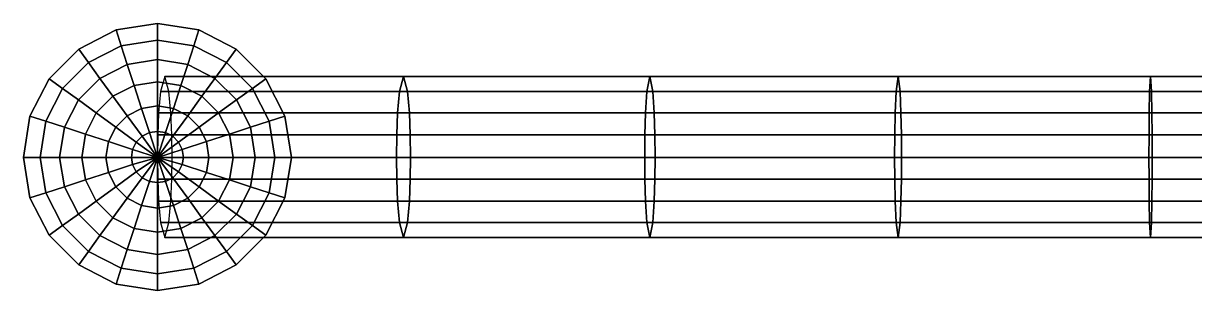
# Model space of a CAD drawing. Extents: x -400 to 400, y -400 to 400.
# Drawn here: x -400.4 to -51.1, y -39.6 to 40.1 of the extents above; entities that cross this region are included whole.
import ezdxf

# ---------------------------------------------------------------- set-up
doc = ezdxf.new("R2010")
doc.units = 0
doc.header["$MEASUREMENT"] = 0
doc.layers.add('ESTRUTURA', color=253, linetype='CONTINUOUS')

msp = doc.modelspace()

# ---------------------------------------------------------------- linework, layer by layer
at = {"layer": 'ESTRUTURA'}
for points in [[(-360.41, 35.14, 16.77), (-371.23, 33.42, 16.77), (-372.76, 38.13, 10.73), (-360.41, 40.09, 10.73)], [(-360.41, 40.09), (-360.41, 40.09, 10.73), (-372.76, 38.13, 10.73), (-372.76, 38.13)], [(-349.59, 33.42, 16.77), (-360.41, 35.14, 16.77), (-360.41, 40.09, 10.73), (-348.06, 38.13, 10.73)], [(-348.06, 38.13), (-348.06, 38.13, 10.73), (-360.41, 40.09, 10.73), (-360.41, 40.09)], [(-371.23, 33.42, 16.77), (-380.99, 28.45, 16.77), (-383.9, 32.45, 10.73), (-372.76, 38.13, 10.73)], [(-372.76, 38.13), (-372.76, 38.13, 10.73), (-383.9, 32.45, 10.73), (-383.9, 32.45)], [(-360.41, 29.28, 21.94), (-369.42, 27.85, 21.94), (-371.23, 33.42, 16.77), (-360.41, 35.14, 16.77)], [(-351.39, 27.85, 21.94), (-360.41, 29.28, 21.94), (-360.41, 35.14, 16.77), (-349.59, 33.42, 16.77)], [(-339.82, 28.45, 16.77), (-349.59, 33.42, 16.77), (-348.06, 38.13, 10.73), (-336.91, 32.45, 10.73)], [(-336.91, 32.45), (-336.91, 32.45, 10.73), (-348.06, 38.13, 10.73), (-348.06, 38.13)], [(-380.99, 28.45, 16.77), (-388.74, 20.7, 16.77), (-392.75, 23.61, 10.73), (-383.9, 32.45, 10.73)], [(-383.9, 32.45), (-383.9, 32.45, 10.73), (-392.75, 23.61, 10.73), (-392.75, 23.61)], [(-369.42, 27.85, 21.94), (-377.55, 23.71, 21.94), (-380.99, 28.45, 16.77), (-371.23, 33.42, 16.77)], [(-343.26, 23.71, 21.94), (-351.39, 27.85, 21.94), (-349.59, 33.42, 16.77), (-339.82, 28.45, 16.77)], [(-332.07, 20.7, 16.77), (-339.82, 28.45, 16.77), (-336.91, 32.45, 10.73), (-328.07, 23.61, 10.73)], [(-328.07, 23.61), (-328.07, 23.61, 10.73), (-336.91, 32.45, 10.73), (-336.91, 32.45)], [(-377.55, 23.71, 21.94), (-384, 17.26, 21.94), (-388.74, 20.7, 16.77), (-380.99, 28.45, 16.77)], [(-360.41, 22.67, 26.11), (-367.38, 21.57, 26.11), (-369.42, 27.85, 21.94), (-360.41, 29.28, 21.94)], [(-353.44, 21.57, 26.11), (-360.41, 22.67, 26.11), (-360.41, 29.28, 21.94), (-351.39, 27.85, 21.94)], [(-336.81, 17.26, 21.94), (-343.26, 23.71, 21.94), (-339.82, 28.45, 16.77), (-332.07, 20.7, 16.77)], [(-367.38, 21.57, 26.11), (-373.67, 18.37, 26.11), (-377.55, 23.71, 21.94), (-369.42, 27.85, 21.94)], [(-347.15, 18.37, 26.11), (-353.44, 21.57, 26.11), (-351.39, 27.85, 21.94), (-343.26, 23.71, 21.94)], [(-388.74, 20.7, 16.77), (-393.71, 10.94, 16.77), (-398.42, 12.47, 10.73), (-392.75, 23.61, 10.73)], [(-392.75, 23.61), (-392.75, 23.61, 10.73), (-398.42, 12.47, 10.73), (-398.42, 12.47)], [(-373.67, 18.37, 26.11), (-378.66, 13.37, 26.11), (-384, 17.26, 21.94), (-377.55, 23.71, 21.94)], [(-365.16, 14.73, 29.16), (-369.44, 12.55, 29.16), (-373.67, 18.37, 26.11), (-367.38, 21.57, 26.11)], [(-360.41, 15.49, 29.16), (-365.16, 14.73, 29.16), (-367.38, 21.57, 26.11), (-360.41, 22.67, 26.11)], [(-355.66, 14.73, 29.16), (-360.41, 15.49, 29.16), (-360.41, 22.67, 26.11), (-353.44, 21.57, 26.11)], [(-358.23, 24.25, 24.07), (-359.49, 19.8, 28.46), (-288.22, 19.8, 39.61), (-287, 24.25, 35.15)], [(-356.97, 19.8, 19.67), (-358.23, 24.25, 24.07), (-287, 24.25, 35.15), (-285.8, 19.8, 30.7)], [(-351.37, 12.55, 29.16), (-355.66, 14.73, 29.16), (-353.44, 21.57, 26.11), (-347.15, 18.37, 26.11)], [(-342.16, 13.37, 26.11), (-347.15, 18.37, 26.11), (-343.26, 23.71, 21.94), (-336.81, 17.26, 21.94)], [(-327.1, 10.94, 16.77), (-332.07, 20.7, 16.77), (-328.07, 23.61, 10.73), (-322.39, 12.47, 10.73)], [(-322.39, 12.47), (-322.39, 12.47, 10.73), (-328.07, 23.61, 10.73), (-328.07, 23.61)], [(-287, 24.25, 35.15), (-288.22, 19.8, 39.61), (-214.41, 19.8, 48.32), (-213.51, 24.25, 43.82)], [(-285.8, 19.8, 30.7), (-287, 24.25, 35.15), (-213.51, 24.25, 43.82), (-212.6, 19.8, 39.31)], [(-213.51, 24.25, 43.82), (-214.41, 19.8, 48.32), (-140.1, 19.8, 54.58), (-139.5, 24.25, 50.04)], [(-212.6, 19.8, 39.31), (-213.51, 24.25, 43.82), (-139.5, 24.25, 50.04), (-138.9, 19.8, 45.5)], [(-139.5, 24.25, 50.04), (-140.1, 19.8, 54.58), (-64.46, 19.8, 58.35), (-64.17, 24.25, 53.79)], [(-138.9, 19.8, 45.5), (-139.5, 24.25, 50.04), (-64.17, 24.25, 53.79), (-63.88, 19.8, 49.23)], [(-64.17, 24.25, 53.79), (-64.46, 19.8, 58.35), (0.05, 19.8, 59.63), (0.03, 24.25, 55.07)], [(-63.88, 19.8, 49.23), (-64.17, 24.25, 53.79), (0.03, 24.25, 55.07), (0.01, 19.8, 50.5)], [(-384, 17.26, 21.94), (-388.15, 9.13, 21.94), (-393.71, 10.94, 16.77), (-388.74, 20.7, 16.77)], [(-369.44, 12.55, 29.16), (-372.84, 9.15, 29.16), (-378.66, 13.37, 26.11), (-373.67, 18.37, 26.11)], [(-359.49, 19.8, 28.46), (-360.05, 13.43, 30.4), (-288.76, 13.43, 41.57), (-288.22, 19.8, 39.61)], [(-356.42, 13.43, 17.73), (-356.97, 19.8, 19.67), (-285.8, 19.8, 30.7), (-285.26, 13.43, 28.73)], [(-347.97, 9.15, 29.16), (-351.37, 12.55, 29.16), (-347.15, 18.37, 26.11), (-342.16, 13.37, 26.11)], [(-332.67, 9.13, 21.94), (-336.81, 17.26, 21.94), (-332.07, 20.7, 16.77), (-327.1, 10.94, 16.77)], [(-288.22, 19.8, 39.61), (-288.76, 13.43, 41.57), (-214.82, 13.43, 50.31), (-214.41, 19.8, 48.32)], [(-285.26, 13.43, 28.73), (-285.8, 19.8, 30.7), (-212.6, 19.8, 39.31), (-212.2, 13.43, 37.32)], [(-214.41, 19.8, 48.32), (-214.82, 13.43, 50.31), (-140.37, 13.43, 56.58), (-140.1, 19.8, 54.58)], [(-212.2, 13.43, 37.32), (-212.6, 19.8, 39.31), (-138.9, 19.8, 45.5), (-138.64, 13.43, 43.49)], [(-140.1, 19.8, 54.58), (-140.37, 13.43, 56.58), (-64.59, 13.43, 60.37), (-64.46, 19.8, 58.35)], [(-138.64, 13.43, 43.49), (-138.9, 19.8, 45.5), (-63.88, 19.8, 49.23), (-63.76, 13.43, 47.21)], [(-64.46, 19.8, 58.35), (-64.59, 13.43, 60.37), (0.06, 13.43, 61.65), (0.05, 19.8, 59.63)], [(-63.76, 13.43, 47.21), (-63.88, 19.8, 49.23), (0.01, 19.8, 50.5), (0, 13.43, 48.48)], [(-378.66, 13.37, 26.11), (-381.86, 7.09, 26.11), (-388.15, 9.13, 21.94), (-384, 17.26, 21.94)], [(-362.81, 7.52, 31.03), (-364.98, 6.41, 31.03), (-369.44, 12.55, 29.16), (-365.16, 14.73, 29.16)], [(-360.41, 7.9, 31.03), (-362.81, 7.52, 31.03), (-365.16, 14.73, 29.16), (-360.41, 15.49, 29.16)], [(-358, 7.52, 31.03), (-360.41, 7.9, 31.03), (-360.41, 15.49, 29.16), (-355.66, 14.73, 29.16)], [(-355.83, 6.41, 31.03), (-358, 7.52, 31.03), (-355.66, 14.73, 29.16), (-351.37, 12.55, 29.16)], [(-338.95, 7.09, 26.11), (-342.16, 13.37, 26.11), (-336.81, 17.26, 21.94), (-332.67, 9.13, 21.94)], [(-393.71, 10.94, 16.77), (-395.43, 0.11, 16.77), (-400.38, 0.11, 10.73), (-398.42, 12.47, 10.73)], [(-398.42, 12.47), (-398.42, 12.47, 10.73), (-400.38, 0.11, 10.73), (-400.38, 0.11)], [(-388.15, 9.13, 21.94), (-389.57, 0.11, 21.94), (-395.43, 0.11, 16.77), (-393.71, 10.94, 16.77)], [(-372.84, 9.15, 29.16), (-375.03, 4.86, 29.16), (-381.86, 7.09, 26.11), (-378.66, 13.37, 26.11)], [(-364.98, 6.41, 31.03), (-366.71, 4.69, 31.03), (-372.84, 9.15, 29.16), (-369.44, 12.55, 29.16)], [(-360.05, 13.43, 30.4), (-360.32, 6.81, 31.36), (-289.02, 6.81, 42.55), (-288.76, 13.43, 41.57)], [(-356.14, 6.81, 16.77), (-356.42, 13.43, 17.73), (-285.26, 13.43, 28.73), (-285, 6.81, 27.75)], [(-354.11, 4.69, 31.03), (-355.83, 6.41, 31.03), (-351.37, 12.55, 29.16), (-347.97, 9.15, 29.16)], [(-345.79, 4.86, 29.16), (-347.97, 9.15, 29.16), (-342.16, 13.37, 26.11), (-338.95, 7.09, 26.11)], [(-331.24, 0.11, 21.94), (-332.67, 9.13, 21.94), (-327.1, 10.94, 16.77), (-325.39, 0.11, 16.77)], [(-325.39, 0.11, 16.77), (-327.1, 10.94, 16.77), (-322.39, 12.47, 10.73), (-320.44, 0.11, 10.73)], [(-320.44, 0.11), (-320.44, 0.11, 10.73), (-322.39, 12.47, 10.73), (-322.39, 12.47)], [(-288.76, 13.43, 41.57), (-289.02, 6.81, 42.55), (-215.01, 6.81, 51.3), (-214.82, 13.43, 50.31)], [(-285, 6.81, 27.75), (-285.26, 13.43, 28.73), (-212.2, 13.43, 37.32), (-212.01, 6.81, 36.33)], [(-214.82, 13.43, 50.31), (-215.01, 6.81, 51.3), (-140.5, 6.81, 57.58), (-140.37, 13.43, 56.58)], [(-212.01, 6.81, 36.33), (-212.2, 13.43, 37.32), (-138.64, 13.43, 43.49), (-138.5, 6.81, 42.5)], [(-140.37, 13.43, 56.58), (-140.5, 6.81, 57.58), (-64.65, 6.81, 61.37), (-64.59, 13.43, 60.37)], [(-138.5, 6.81, 42.5), (-138.64, 13.43, 43.49), (-63.76, 13.43, 47.21), (-63.69, 6.81, 46.21)], [(-64.59, 13.43, 60.37), (-64.65, 6.81, 61.37), (0.07, 6.81, 62.65), (0.06, 13.43, 61.65)], [(-63.69, 6.81, 46.21), (-63.76, 13.43, 47.21), (0, 13.43, 48.48), (0, 6.81, 47.48)], [(-381.86, 7.09, 26.11), (-382.97, 0.11, 26.11), (-389.57, 0.11, 21.94), (-388.15, 9.13, 21.94)], [(-375.03, 4.86, 29.16), (-375.78, 0.11, 29.16), (-382.97, 0.11, 26.11), (-381.86, 7.09, 26.11)], [(-366.71, 4.69, 31.03), (-367.81, 2.52, 31.03), (-375.03, 4.86, 29.16), (-372.84, 9.15, 29.16)], [(-360.41, 0.11, 31.66), (-364.98, 6.41, 31.03), (-362.81, 7.52, 31.03), (-360.41, 0.11, 31.66)], [(-360.41, 0.11, 31.66), (-362.81, 7.52, 31.03), (-360.41, 7.9, 31.03), (-360.41, 0.11, 31.66)], [(-360.41, 0.11, 31.66), (-360.41, 7.9, 31.03), (-358, 7.52, 31.03), (-360.41, 0.11, 31.66)], [(-360.41, 0.11, 31.66), (-358, 7.52, 31.03), (-355.83, 6.41, 31.03), (-360.41, 0.11, 31.66)], [(-353, 2.52, 31.03), (-354.11, 4.69, 31.03), (-347.97, 9.15, 29.16), (-345.79, 4.86, 29.16)], [(-345.04, 0.11, 29.16), (-345.79, 4.86, 29.16), (-338.95, 7.09, 26.11), (-337.85, 0.11, 26.11)], [(-337.85, 0.11, 26.11), (-338.95, 7.09, 26.11), (-332.67, 9.13, 21.94), (-331.24, 0.11, 21.94)], [(-367.81, 2.52, 31.03), (-368.19, 0.11, 31.03), (-375.78, 0.11, 29.16), (-375.03, 4.86, 29.16)], [(-360.41, 0.11, 31.66), (-367.81, 2.52, 31.03), (-366.71, 4.69, 31.03), (-360.41, 0.11, 31.66)], [(-360.41, 0.11, 31.66), (-366.71, 4.69, 31.03), (-364.98, 6.41, 31.03), (-360.41, 0.11, 31.66)], [(-360.32, 6.81, 31.36), (-360.41, 0.11, 31.66), (-289.1, 0.11, 42.85), (-289.02, 6.81, 42.55)], [(-360.41, 0.11, 31.66), (-355.83, 6.41, 31.03), (-354.11, 4.69, 31.03), (-360.41, 0.11, 31.66)], [(-360.41, 0.11, 31.66), (-354.11, 4.69, 31.03), (-353, 2.52, 31.03), (-360.41, 0.11, 31.66)], [(-356.05, 0.11, 16.48), (-356.14, 6.81, 16.77), (-285, 6.81, 27.75), (-284.91, 0.11, 27.45)], [(-352.62, 0.11, 31.03), (-353, 2.52, 31.03), (-345.79, 4.86, 29.16), (-345.04, 0.11, 29.16)], [(-289.02, 6.81, 42.55), (-289.1, 0.11, 42.85), (-215.07, 0.11, 51.6), (-215.01, 6.81, 51.3)], [(-284.91, 0.11, 27.45), (-285, 6.81, 27.75), (-212.01, 6.81, 36.33), (-211.94, 0.11, 36.03)], [(-215.01, 6.81, 51.3), (-215.07, 0.11, 51.6), (-140.53, 0.11, 57.89), (-140.5, 6.81, 57.58)], [(-211.94, 0.11, 36.03), (-212.01, 6.81, 36.33), (-138.5, 6.81, 42.5), (-138.47, 0.11, 42.19)], [(-140.5, 6.81, 57.58), (-140.53, 0.11, 57.89), (-64.68, 0.11, 61.68), (-64.65, 6.81, 61.37)], [(-138.47, 0.11, 42.19), (-138.5, 6.81, 42.5), (-63.69, 6.81, 46.21), (-63.68, 0.11, 45.91)], [(-64.65, 6.81, 61.37), (-64.68, 0.11, 61.68), (0.07, 0.11, 62.96), (0.07, 6.81, 62.65)], [(-63.68, 0.11, 45.91), (-63.69, 6.81, 46.21), (0, 6.81, 47.48), (0, 0.11, 47.17)], [(-395.43, 0.11, 16.77), (-393.71, -10.45, 16.77), (-398.42, -11.98, 10.73), (-400.38, 0.11, 10.73)], [(-400.38, 0.11), (-400.38, 0.11, 10.73), (-398.42, -11.98, 10.73), (-398.42, -11.98)], [(-389.57, 0.11, 21.94), (-388.15, -8.64, 21.94), (-393.71, -10.45, 16.77), (-395.43, 0.11, 16.77)], [(-382.97, 0.11, 26.11), (-381.86, -6.6, 26.11), (-388.15, -8.64, 21.94), (-389.57, 0.11, 21.94)], [(-375.78, 0.11, 29.16), (-375.03, -4.38, 29.16), (-381.86, -6.6, 26.11), (-382.97, 0.11, 26.11)], [(-368.19, 0.11, 31.03), (-367.81, -2.03, 31.03), (-375.03, -4.38, 29.16), (-375.78, 0.11, 29.16)], [(-360.41, 0.11, 31.66), (-368.19, 0.11, 31.03), (-367.81, 2.52, 31.03), (-360.41, 0.11, 31.66)], [(-360.41, 0.11, 31.66), (-367.81, -2.03, 31.03), (-368.19, 0.11, 31.03), (-360.41, 0.11, 31.66)], [(-360.41, 0.11, 31.66), (-366.71, -4.2, 31.03), (-367.81, -2.03, 31.03), (-360.41, 0.11, 31.66)], [(-360.41, 0.11, 31.66), (-364.98, -5.92, 31.03), (-366.71, -4.2, 31.03), (-360.41, 0.11, 31.66)], [(-360.41, 0.11, 31.66), (-362.81, -7.03, 31.03), (-364.98, -5.92, 31.03), (-360.41, 0.11, 31.66)], [(-360.41, 0.11, 31.66), (-360.41, -7.41, 31.03), (-362.81, -7.03, 31.03), (-360.41, 0.11, 31.66)], [(-360.41, 0.11, 31.66), (-353, 2.52, 31.03), (-352.62, 0.11, 31.03), (-360.41, 0.11, 31.66)], [(-360.41, 0.11, 31.66), (-358, -7.03, 31.03), (-360.41, -7.41, 31.03), (-360.41, 0.11, 31.66)], [(-360.41, 0.11, 31.66), (-355.83, -5.92, 31.03), (-358, -7.03, 31.03), (-360.41, 0.11, 31.66)], [(-360.41, 0.11, 31.66), (-354.11, -4.2, 31.03), (-355.83, -5.92, 31.03), (-360.41, 0.11, 31.66)], [(-360.41, 0.11, 31.66), (-353, -2.03, 31.03), (-354.11, -4.2, 31.03), (-360.41, 0.11, 31.66)], [(-360.41, 0.11, 31.66), (-352.62, 0.11, 31.03), (-353, -2.03, 31.03), (-360.41, 0.11, 31.66)], [(-360.41, 0.11, 31.66), (-360.32, -6.32, 31.36), (-289.02, -6.32, 42.55), (-289.1, 0.11, 42.85)], [(-356.14, -6.32, 16.77), (-356.05, 0.11, 16.48), (-284.91, 0.11, 27.45), (-285, -6.32, 27.75)], [(-353, -2.03, 31.03), (-352.62, 0.11, 31.03), (-345.04, 0.11, 29.16), (-345.79, -4.38, 29.16)], [(-345.79, -4.38, 29.16), (-345.04, 0.11, 29.16), (-337.85, 0.11, 26.11), (-338.95, -6.6, 26.11)], [(-338.95, -6.6, 26.11), (-337.85, 0.11, 26.11), (-331.24, 0.11, 21.94), (-332.67, -8.64, 21.94)], [(-332.67, -8.64, 21.94), (-331.24, 0.11, 21.94), (-325.39, 0.11, 16.77), (-327.1, -10.45, 16.77)], [(-327.1, -10.45, 16.77), (-325.39, 0.11, 16.77), (-320.44, 0.11, 10.73), (-322.39, -11.98, 10.73)], [(-322.39, -11.98), (-322.39, -11.98, 10.73), (-320.44, 0.11, 10.73), (-320.44, 0.11)], [(-289.1, 0.11, 42.85), (-289.02, -6.32, 42.55), (-215.01, -6.32, 51.3), (-215.07, 0.11, 51.6)], [(-285, -6.32, 27.75), (-284.91, 0.11, 27.45), (-211.94, 0.11, 36.03), (-212.01, -6.32, 36.33)], [(-215.07, 0.11, 51.6), (-215.01, -6.32, 51.3), (-140.5, -6.32, 57.58), (-140.53, 0.11, 57.89)], [(-212.01, -6.32, 36.33), (-211.94, 0.11, 36.03), (-138.47, 0.11, 42.19), (-138.5, -6.32, 42.5)], [(-140.53, 0.11, 57.89), (-140.5, -6.32, 57.58), (-64.65, -6.32, 61.37), (-64.68, 0.11, 61.68)], [(-138.5, -6.32, 42.5), (-138.47, 0.11, 42.19), (-63.68, 0.11, 45.91), (-63.69, -6.32, 46.21)], [(-64.68, 0.11, 61.68), (-64.65, -6.32, 61.37), (0.07, -6.32, 62.65), (0.07, 0.11, 62.96)], [(-63.69, -6.32, 46.21), (-63.68, 0.11, 45.91), (0, 0.11, 47.17), (0, -6.32, 47.48)], [(-367.81, -2.03, 31.03), (-366.71, -4.2, 31.03), (-372.84, -8.66, 29.16), (-375.03, -4.38, 29.16)], [(-354.11, -4.2, 31.03), (-353, -2.03, 31.03), (-345.79, -4.38, 29.16), (-347.97, -8.66, 29.16)], [(-381.86, -6.6, 26.11), (-378.66, -12.89, 26.11), (-384, -16.77, 21.94), (-388.15, -8.64, 21.94)], [(-375.03, -4.38, 29.16), (-372.84, -8.66, 29.16), (-378.66, -12.89, 26.11), (-381.86, -6.6, 26.11)], [(-366.71, -4.2, 31.03), (-364.98, -5.92, 31.03), (-369.44, -12.06, 29.16), (-372.84, -8.66, 29.16)], [(-364.98, -5.92, 31.03), (-362.81, -7.03, 31.03), (-365.16, -14.24, 29.16), (-369.44, -12.06, 29.16)], [(-360.32, -6.32, 31.36), (-360.05, -12.94, 30.4), (-288.76, -12.94, 41.57), (-289.02, -6.32, 42.55)], [(-358, -7.03, 31.03), (-355.83, -5.92, 31.03), (-351.37, -12.06, 29.16), (-355.66, -14.24, 29.16)], [(-356.42, -12.94, 17.73), (-356.14, -6.32, 16.77), (-285, -6.32, 27.75), (-285.26, -12.94, 28.73)], [(-355.83, -5.92, 31.03), (-354.11, -4.2, 31.03), (-347.97, -8.66, 29.16), (-351.37, -12.06, 29.16)], [(-347.97, -8.66, 29.16), (-345.79, -4.38, 29.16), (-338.95, -6.6, 26.11), (-342.16, -12.89, 26.11)], [(-342.16, -12.89, 26.11), (-338.95, -6.6, 26.11), (-332.67, -8.64, 21.94), (-336.81, -16.77, 21.94)], [(-289.02, -6.32, 42.55), (-288.76, -12.94, 41.57), (-214.82, -12.94, 50.31), (-215.01, -6.32, 51.3)], [(-285.26, -12.94, 28.73), (-285, -6.32, 27.75), (-212.01, -6.32, 36.33), (-212.2, -12.94, 37.32)], [(-215.01, -6.32, 51.3), (-214.82, -12.94, 50.31), (-140.37, -12.94, 56.58), (-140.5, -6.32, 57.58)], [(-212.2, -12.94, 37.32), (-212.01, -6.32, 36.33), (-138.5, -6.32, 42.5), (-138.64, -12.94, 43.49)], [(-140.5, -6.32, 57.58), (-140.37, -12.94, 56.58), (-64.59, -12.94, 60.37), (-64.65, -6.32, 61.37)], [(-138.64, -12.94, 43.49), (-138.5, -6.32, 42.5), (-63.69, -6.32, 46.21), (-63.76, -12.94, 47.21)], [(-64.65, -6.32, 61.37), (-64.59, -12.94, 60.37), (0.06, -12.94, 61.65), (0.07, -6.32, 62.65)], [(-63.76, -12.94, 47.21), (-63.69, -6.32, 46.21), (0, -6.32, 47.48), (0, -12.94, 48.48)], [(-393.71, -10.45, 16.77), (-388.74, -20.21, 16.77), (-392.75, -23.12, 10.73), (-398.42, -11.98, 10.73)], [(-388.15, -8.64, 21.94), (-384, -16.77, 21.94), (-388.74, -20.21, 16.77), (-393.71, -10.45, 16.77)], [(-372.84, -8.66, 29.16), (-369.44, -12.06, 29.16), (-373.67, -17.88, 26.11), (-378.66, -12.89, 26.11)], [(-362.81, -7.03, 31.03), (-360.41, -7.41, 31.03), (-360.41, -15, 29.16), (-365.16, -14.24, 29.16)], [(-360.41, -7.41, 31.03), (-358, -7.03, 31.03), (-355.66, -14.24, 29.16), (-360.41, -15, 29.16)], [(-351.37, -12.06, 29.16), (-347.97, -8.66, 29.16), (-342.16, -12.89, 26.11), (-347.15, -17.88, 26.11)], [(-336.81, -16.77, 21.94), (-332.67, -8.64, 21.94), (-327.1, -10.45, 16.77), (-332.07, -20.21, 16.77)], [(-332.07, -20.21, 16.77), (-327.1, -10.45, 16.77), (-322.39, -11.98, 10.73), (-328.07, -23.12, 10.73)], [(-398.42, -11.98), (-398.42, -11.98, 10.73), (-392.75, -23.12, 10.73), (-392.75, -23.12)], [(-378.66, -12.89, 26.11), (-373.67, -17.88, 26.11), (-377.55, -23.22, 21.94), (-384, -16.77, 21.94)], [(-369.44, -12.06, 29.16), (-365.16, -14.24, 29.16), (-367.38, -21.08, 26.11), (-373.67, -17.88, 26.11)], [(-360.05, -12.94, 30.4), (-359.49, -19.31, 28.46), (-288.22, -19.31, 39.61), (-288.76, -12.94, 41.57)], [(-356.97, -19.31, 19.67), (-356.42, -12.94, 17.73), (-285.26, -12.94, 28.73), (-285.8, -19.31, 30.7)], [(-355.66, -14.24, 29.16), (-351.37, -12.06, 29.16), (-347.15, -17.88, 26.11), (-353.44, -21.08, 26.11)], [(-347.15, -17.88, 26.11), (-342.16, -12.89, 26.11), (-336.81, -16.77, 21.94), (-343.26, -23.22, 21.94)], [(-328.07, -23.12), (-328.07, -23.12, 10.73), (-322.39, -11.98, 10.73), (-322.39, -11.98)], [(-288.76, -12.94, 41.57), (-288.22, -19.31, 39.61), (-214.41, -19.31, 48.32), (-214.82, -12.94, 50.31)], [(-285.8, -19.31, 30.7), (-285.26, -12.94, 28.73), (-212.2, -12.94, 37.32), (-212.6, -19.31, 39.31)], [(-214.82, -12.94, 50.31), (-214.41, -19.31, 48.32), (-140.1, -19.31, 54.58), (-140.37, -12.94, 56.58)], [(-212.6, -19.31, 39.31), (-212.2, -12.94, 37.32), (-138.64, -12.94, 43.49), (-138.9, -19.31, 45.5)], [(-140.37, -12.94, 56.58), (-140.1, -19.31, 54.58), (-64.46, -19.31, 58.35), (-64.59, -12.94, 60.37)], [(-138.9, -19.31, 45.5), (-138.64, -12.94, 43.49), (-63.76, -12.94, 47.21), (-63.88, -19.31, 49.23)], [(-64.59, -12.94, 60.37), (-64.46, -19.31, 58.35), (0.05, -19.31, 59.63), (0.06, -12.94, 61.65)], [(-63.88, -19.31, 49.23), (-63.76, -12.94, 47.21), (0, -12.94, 48.48), (0.01, -19.31, 50.5)], [(-384, -16.77, 21.94), (-377.55, -23.22, 21.94), (-380.99, -27.96, 16.77), (-388.74, -20.21, 16.77)], [(-365.16, -14.24, 29.16), (-360.41, -15, 29.16), (-360.41, -22.18, 26.11), (-367.38, -21.08, 26.11)], [(-360.41, -15, 29.16), (-355.66, -14.24, 29.16), (-353.44, -21.08, 26.11), (-360.41, -22.18, 26.11)], [(-343.26, -23.22, 21.94), (-336.81, -16.77, 21.94), (-332.07, -20.21, 16.77), (-339.82, -27.96, 16.77)], [(-388.74, -20.21, 16.77), (-380.99, -27.96, 16.77), (-383.9, -31.96, 10.73), (-392.75, -23.12, 10.73)], [(-373.67, -17.88, 26.11), (-367.38, -21.08, 26.11), (-369.42, -27.36, 21.94), (-377.55, -23.22, 21.94)], [(-359.49, -19.31, 28.46), (-358.23, -23.76, 24.07), (-287, -23.76, 35.15), (-288.22, -19.31, 39.61)], [(-358.23, -23.76, 24.07), (-356.97, -19.31, 19.67), (-285.8, -19.31, 30.7), (-287, -23.76, 35.15)], [(-353.44, -21.08, 26.11), (-347.15, -17.88, 26.11), (-343.26, -23.22, 21.94), (-351.39, -27.36, 21.94)], [(-339.82, -27.96, 16.77), (-332.07, -20.21, 16.77), (-328.07, -23.12, 10.73), (-336.91, -31.96, 10.73)], [(-288.22, -19.31, 39.61), (-287, -23.76, 35.15), (-213.51, -23.76, 43.82), (-214.41, -19.31, 48.32)], [(-287, -23.76, 35.15), (-285.8, -19.31, 30.7), (-212.6, -19.31, 39.31), (-213.51, -23.76, 43.82)], [(-214.41, -19.31, 48.32), (-213.51, -23.76, 43.82), (-139.5, -23.76, 50.04), (-140.1, -19.31, 54.58)], [(-213.51, -23.76, 43.82), (-212.6, -19.31, 39.31), (-138.9, -19.31, 45.5), (-139.5, -23.76, 50.04)], [(-140.1, -19.31, 54.58), (-139.5, -23.76, 50.04), (-64.17, -23.76, 53.79), (-64.46, -19.31, 58.35)], [(-139.5, -23.76, 50.04), (-138.9, -19.31, 45.5), (-63.88, -19.31, 49.23), (-64.17, -23.76, 53.79)], [(-64.46, -19.31, 58.35), (-64.17, -23.76, 53.79), (0.03, -23.76, 55.07), (0.05, -19.31, 59.63)], [(-64.17, -23.76, 53.79), (-63.88, -19.31, 49.23), (0.01, -19.31, 50.5), (0.03, -23.76, 55.07)], [(-392.75, -23.12), (-392.75, -23.12, 10.73), (-383.9, -31.96, 10.73), (-383.9, -31.96)], [(-377.55, -23.22, 21.94), (-369.42, -27.36, 21.94), (-371.23, -32.93, 16.77), (-380.99, -27.96, 16.77)], [(-367.38, -21.08, 26.11), (-360.41, -22.18, 26.11), (-360.41, -28.79, 21.94), (-369.42, -27.36, 21.94)], [(-360.41, -22.18, 26.11), (-353.44, -21.08, 26.11), (-351.39, -27.36, 21.94), (-360.41, -28.79, 21.94)], [(-351.39, -27.36, 21.94), (-343.26, -23.22, 21.94), (-339.82, -27.96, 16.77), (-349.59, -32.93, 16.77)], [(-336.91, -31.96), (-336.91, -31.96, 10.73), (-328.07, -23.12, 10.73), (-328.07, -23.12)], [(-369.42, -27.36, 21.94), (-360.41, -28.79, 21.94), (-360.41, -34.65, 16.77), (-371.23, -32.93, 16.77)], [(-360.41, -28.79, 21.94), (-351.39, -27.36, 21.94), (-349.59, -32.93, 16.77), (-360.41, -34.65, 16.77)], [(-380.99, -27.96, 16.77), (-371.23, -32.93, 16.77), (-372.76, -37.64, 10.73), (-383.9, -31.96, 10.73)], [(-349.59, -32.93, 16.77), (-339.82, -27.96, 16.77), (-336.91, -31.96, 10.73), (-348.06, -37.64, 10.73)], [(-383.9, -31.96), (-383.9, -31.96, 10.73), (-372.76, -37.64, 10.73), (-372.76, -37.64)], [(-371.23, -32.93, 16.77), (-360.41, -34.65, 16.77), (-360.41, -39.6, 10.73), (-372.76, -37.64, 10.73)], [(-360.41, -34.65, 16.77), (-349.59, -32.93, 16.77), (-348.06, -37.64, 10.73), (-360.41, -39.6, 10.73)], [(-348.06, -37.64), (-348.06, -37.64, 10.73), (-336.91, -31.96, 10.73), (-336.91, -31.96)], [(-372.76, -37.64), (-372.76, -37.64, 10.73), (-360.41, -39.6, 10.73), (-360.41, -39.6)], [(-360.41, -39.6), (-360.41, -39.6, 10.73), (-348.06, -37.64, 10.73), (-348.06, -37.64)]]:
    msp.add_3dface(points, dxfattribs=at)

doc.saveas('drawing.dxf')
